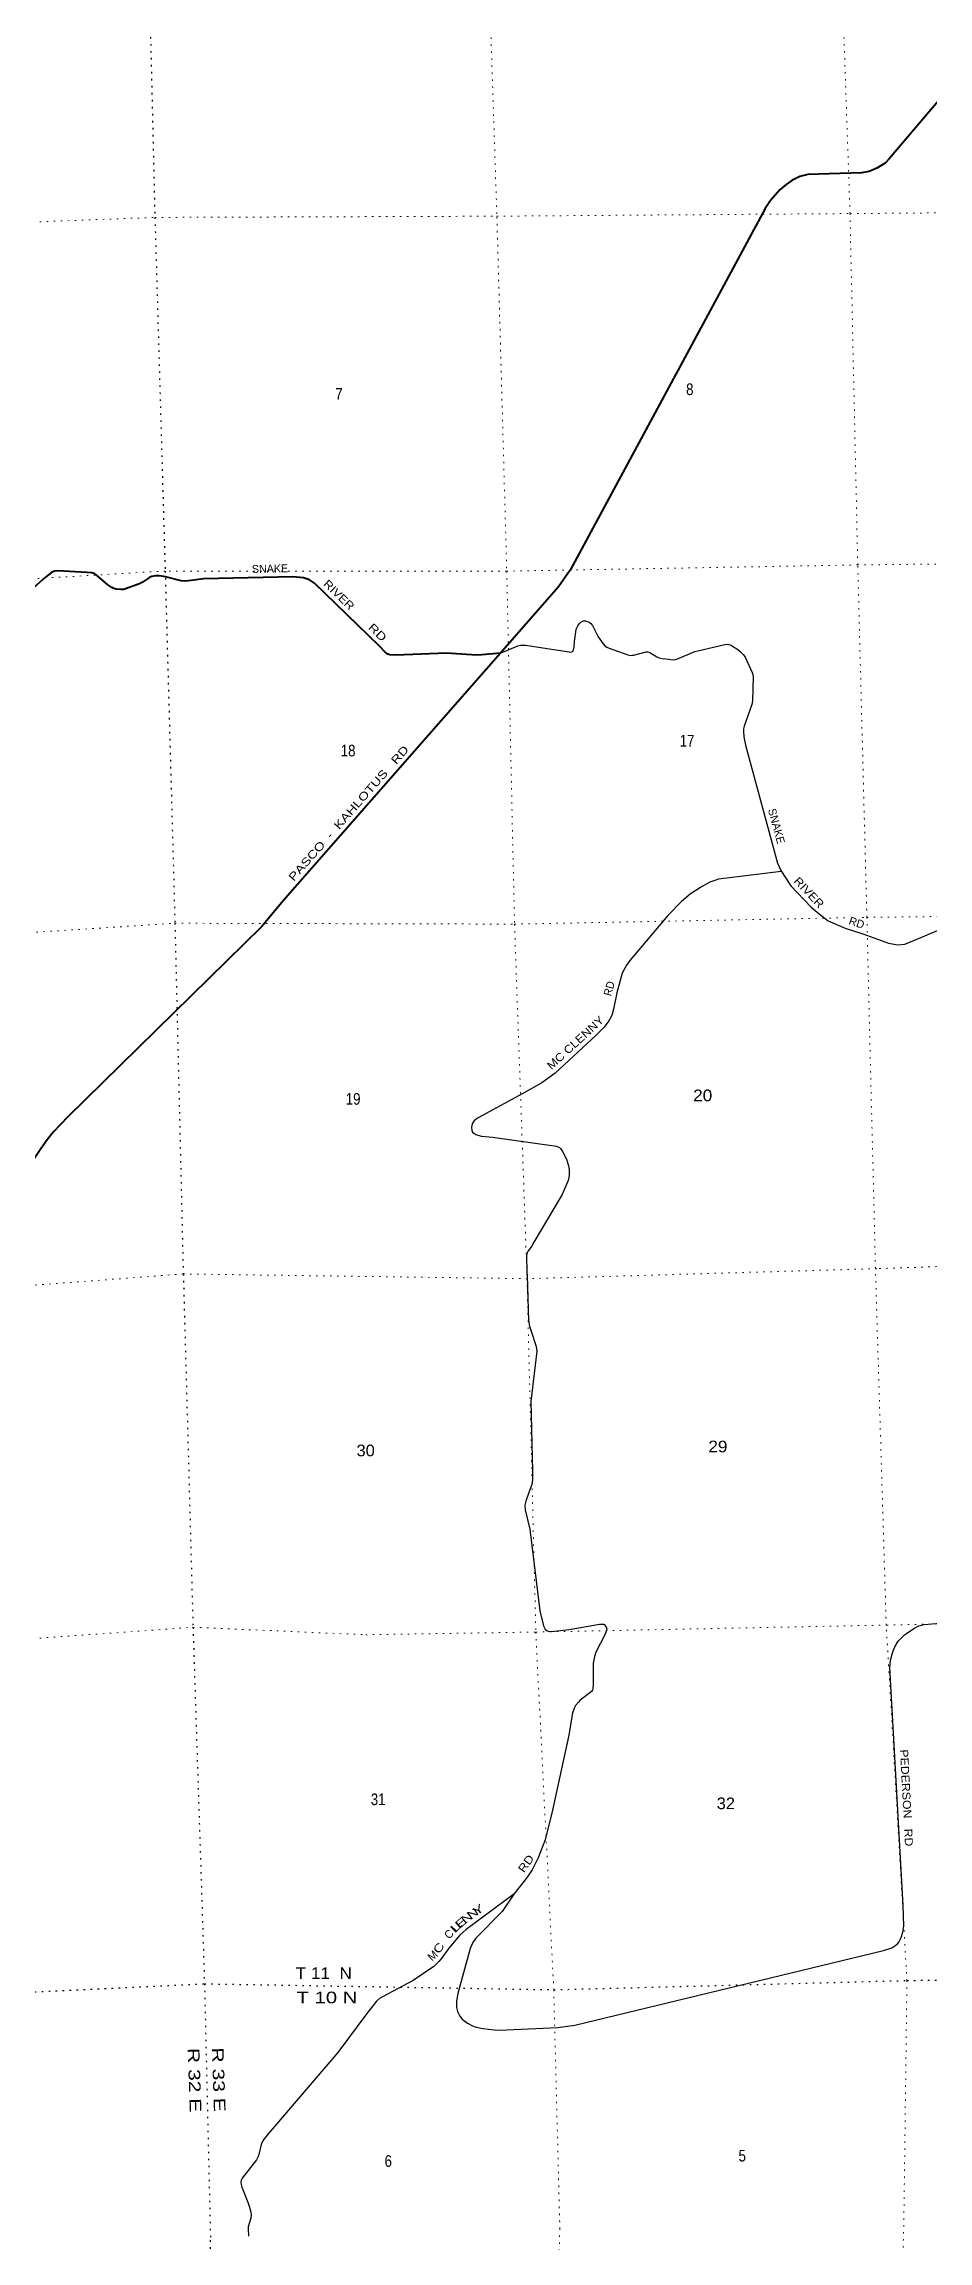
# Model space of a CAD drawing. Header units: feet. Extents: x 505285 to 763886, y -543582 to -353855.
# Drawn here: x 569612 to 582871, y -405035 to -372081 of the extents above; entities that cross this region are included whole.
import ezdxf
from ezdxf.enums import TextEntityAlignment as Align

# ---------------------------------------------------------------- set-up
doc = ezdxf.new("R2010")
doc.units = ezdxf.units.FT
doc.header["$LTSCALE"] = 70
doc.linetypes.add('DOTTED', pattern=[1.5, 0.3, -1.2])
for name, color, linetype, lineweight in [('26', 7, 'Continuous', 40), ('27', 7, 'Continuous', 13), ('29', 7, 'Continuous', 25), ('30', 7, 'Continuous', 13), ('39', 7, 'Continuous', 13), ('6', 7, 'DOTTED', 25), ('7', 7, 'DOTTED', 13)]:
    doc.layers.add(name, color=color, linetype=linetype, lineweight=lineweight)

msp = doc.modelspace()

# ---------------------------------------------------------------- linework, layer by layer
at = {"layer": '26'}
for points in [[(583648.39, -372021.42), (583610.61, -372191.19), (583573.5, -372267.79), (583508.87, -372368.63), (582288.26, -373804.63), (582226.39, -373868.9), (582103.38, -373946.03), (581987.05, -373992.06), (581872.46, -374012.25), (581069.04, -374038.93), (580947.65, -374067.33), (580826.67, -374127.55), (580742.5, -374190.49), (580651.7, -374264.68), (580510.01, -374429.97), (580426.38, -374549.79), (577502.97, -379976.19), (577328.87, -380225.82), (576460.56, -381216.36)], [(576460.56, -381216.36), (576179.86, -381246.03), (576105.39, -381249.22), (575951.1, -381239.86), (575647.74, -381217.51), (574891.6, -381249.22), (574800.24, -381245.33), (574768.52, -381232.11), (574730.91, -381204.74), (574642.5, -381114.75), (573671.92, -380171.13), (573594.06, -380118.52), (573505.35, -380087), (573342.57, -380073.1), (572003.89, -380105.5), (571818.04, -380130.37), (571728.09, -380139.9), (571667.8, -380136.24), (571435.76, -380071.48), (571373.12, -380061.43), (571338.31, -380057.79), (571283.61, -380059.51), (571232.32, -380068.06), (571202.4, -380080.91), (571193.28, -380086.15), (571092.14, -380151.88), (571057.09, -380173.27), (571029.37, -380184.81), (570833.14, -380255.39), (570804.08, -380263.94), (570768.75, -380265.86), (570694.67, -380258.81), (570662.18, -380250.26), (570627.99, -380233.15), (570568.36, -380192.64), (570422.85, -380062.09), (570375.69, -380028.8), (570332.24, -380014.2), (570258.84, -380007.69), (569817.11, -379984.88), (569770.65, -379989.38), (569726.21, -380008.2), (569637.01, -380077.93), (569288.05, -380390.33)], [(576460.56, -381216.36), (573202.02, -384933.62), (572878.96, -385317.7), (569964.15, -388175.77), (569755.26, -388398.16), (569658.69, -388517.52), (569563.24, -388652.27), (569174.64, -389236.86)]]:
    msp.add_lwpolyline(points, dxfattribs=at)
at = {"layer": '29'}
for points in [[(576460.56, -381216.36), (576717.36, -381109.75), (576760.93, -381096.34), (576791.1, -381096.34), (576838.02, -381096.34), (577027.3, -381126.95), (577488.09, -381200.29), (577508.31, -381203.65), (577526.74, -381200.3), (577540.14, -381193.59), (577548.52, -381181.85), (577553.3, -381168.29), (577561.93, -381129.88), (577567.77, -381041.25), (577592.09, -380864.95), (577598.79, -380848.18), (577621.36, -380808.57), (577637.34, -380781.11), (577665.82, -380754.28), (577699.34, -380735.84), (577719.45, -380734.16), (577732.85, -380734.16), (577786.48, -380754.28), (577811.61, -380772.72), (577839.59, -380804.38), (577924.43, -380972.82), (577997.62, -381077.9), (578031.13, -381113.11), (578052.92, -381128.2), (578087.51, -381145.07), (578369.63, -381245.57), (578409.85, -381252.28), (578434.98, -381250.6), (578451.74, -381248.92), (578644.45, -381200.3), (578667.91, -381198.62), (578682.06, -381202.55), (578699.75, -381208.68), (578803.64, -381275.75), (578836.72, -381288.61), (578884.08, -381299.22), (578939.65, -381304.91)], [(578939.65, -381304.91), (579053.85, -381316.61), (579076.79, -381315.99), (579103.6, -381309.28), (579371.71, -381195.27), (579418.66, -381181.63), (579822.49, -381087.95), (579856, -381084.6), (579878.78, -381088.16), (579901.24, -381094.66), (579923.03, -381104.72), (580020.23, -381163.41), (580060.45, -381198.62), (580104.02, -381243.89), (580129.15, -381279.11), (580233.05, -381508.82), (580243.1, -381539), (580249.07, -381578.13), (580238.08, -381934.72), (580230.57, -381990.71), (580115.75, -382313.67), (580105.7, -382355.59), (580103.53, -382390.29), (580109.05, -382471.28), (580131.45, -382600.55), (580615.11, -384366.02), (580664.86, -384480.84), (580813.44, -384707.77), (581117.83, -385030.02), (581238.49, -385130.63), (581372.55, -385231.23), (581626.47, -385341.95), (581891.32, -385428.9), (582277.44, -385566.58), (582418.2, -385593.41), (582524.61, -385581.76), (582728.64, -385499.58), (583013.72, -385378.92)], [(580669.78, -384492.2), (579730.98, -384609.88), (579673.95, -384626.96), (579600.67, -384653.97), (579473.75, -384723.72), (579303.7, -384831.49), (579171.35, -384941.35), (578970.92, -385152.07), (578401.2, -385827.16), (578347.2, -385896.63), (578286.07, -386019.75), (578204.15, -386313.53), (578154.36, -386560.41), (578127.36, -386653.03), (578085.63, -386730.96), (578011.66, -386830.55), (577895.43, -386949.42), (577278.86, -387517.48), (577078.05, -387662.08), (576796.03, -387820.84), (576125.67, -388187.05), (576094.81, -388208.28), (576064.4, -388233.58), (576048.53, -388250.73), (576033.1, -388277.74), (576023.01, -388329.22), (576027.32, -388380.01), (576041.1, -388403.08), (576058.17, -388420.53), (576089.03, -388437.9), (576117.95, -388449.48), (576172.95, -388461.64), (576339.64, -388477.01), (577298.97, -388612.57), (577342.5, -388630.86), (577357.93, -388646.29), (577388.78, -388694.53), (577448.7, -388809.32), (577477.49, -388906.79), (577487.13, -388960.82), (577487.13, -389045.72), (577483.27, -389082.38), (577471.71, -389130.26), (577385.32, -389335.73), (576956.63, -390051.41), (576922.1, -390118.57), (576873.92, -390185.15), (576858.16, -390212.18), (576851.4, -390252.74), (576855.91, -390502.82), (576860.41, -390552.39), (576880.68, -391227.17), (576894.19, -391312.78), (576916.71, -391389.39), (576992.48, -391618.21), (577003.09, -391689.27), (576980.28, -391897.94), (576912.22, -392444.93), (576939.24, -393489.21), (576936.99, -393617.63), (576927.98, -393687.47), (576885.47, -393806.13), (576837.24, -393939.18), (576825.67, -393997.07), (576830.73, -394068.99), (576896.93, -394358.56), (577047.37, -395582.41), (577105.83, -395809.89), (577130.37, -395857.2), (577157.37, -395884.21), (577198.23, -395890.94), (577270.29, -395888.68), (577489.88, -395861.29), (577942.39, -395782.1), (577998.16, -395780.01), (578009.73, -395783.87), (578043.7, -395823.44), (578052.15, -395857.2), (578030.73, -395932.35), (577890.03, -396201.67), (577867.03, -396266.27), (577850.55, -396365.61), (577847.53, -396687.29), (577843.88, -396752.53), (577838.1, -396771.83), (577822.44, -396792.53), (577651.04, -396928.12), (577627.9, -396951.28), (577585.98, -397004.27), (577570.05, -397030.39), (577535.34, -397132.66), (577526.59, -397172.78), (577486.14, -397445.29), (577237.18, -398569.93), (577127.51, -399017.25), (577024.31, -399288.01), (576935.61, -399465.53), (576856.68, -399575.69), (576829.63, -399619.53), (576659.6, -399834.55)], [(576659.6, -399834.55), (576482.54, -400092.84), (576089.07, -400491.95), (576042.03, -400555.16), (576005.27, -400647.1), (575820.82, -401323.12), (575801.01, -401436.8), (575797.37, -401534.39), (575813.41, -401593.23), (575847.64, -401661.83), (575886.67, -401705.72), (575964.94, -401765.79), (576037.77, -401807.96), (576092.3, -401829.5), (576196.19, -401846.28), (576364, -401869.05), (576440.85, -401873.1), (577320.54, -401833.83), (577573.9, -401796.48), (582202.04, -400678.09), (582326.04, -400639.02), (582389.72, -400598.77), (582413.18, -400578.65), (582433.29, -400551.82), (582470.16, -400481.4), (582493.62, -400404.27), (582506.34, -400313.68), (582498.35, -400003.31), (582300.18, -396437.89), (582309.19, -396320.73), (582342.77, -396198.95), (582372.94, -396121.82), (582422.66, -396036.73), (582517.05, -395940.73), (582547.21, -395920.6), (582657.68, -395845.13), (582731.54, -395809.94), (582815.33, -395789.82), (583102.13, -395764.17)], [(576659.6, -399834.55), (575944.4, -400360.87), (575845.52, -400450.63), (575682.56, -400640.18), (575570.28, -400800.82), (575535.57, -400843.27), (575457.91, -400915.91), (575149.33, -401127.68), (574687.06, -401371.98), (574644.64, -401399), (574601.15, -401438.73), (574454.03, -401621.8), (574017.69, -402207.05), (572982.01, -403422.38), (572901.34, -403521.57), (572868.35, -403584.4), (572835.78, -403737.69), (572826.13, -403764.69), (572800.7, -403815.46), (572584.11, -404092.97), (572567.72, -404121.67), (572563.86, -404156.4), (572567.72, -404189.21), (572579.87, -404227.76), (572672.24, -404450.26), (572691.13, -404509.53), (572714.28, -404604.08), (572720.06, -404642.67), (572717.02, -404690.19), (572675.71, -404820.19), (572673.48, -404852.22), (572678.29, -404963.22)]]:
    msp.add_lwpolyline(points, dxfattribs=at)
at = {"layer": '39'}
for points in [[(586454.56, -404617.1), (586259.23, -404991.63), (586065.47, -405244.69), (585909.38, -405296.49), (585824.88, -405287.3), (585785.55, -405356), (585742.92, -405482.99), (585663.89, -405429.55), (585655.87, -405268.93), (585594.37, -405171.12), (585398.85, -405283.59), (585223.36, -405389.82), (585131.11, -405404.82), (585081.04, -405417.38), (584896.97, -405642.22), (584888.09, -405736.72), (584981.36, -405804.08), (584978.62, -405906.55), (584949.8, -406013.31), (585115.57, -406093.99), (585371.4, -406145.64), (585536.2, -406471.4), (585618.76, -406647.34), (585560.7, -406987.42), (585392.44, -407352.71), (585227, -407621.56), (585090.7, -407809.76), (584942.42, -408004.11), (584778.04, -408196.61), (584634.37, -408439.12), (584487.5, -408585.24), (584119.83, -409073.09), (583722.45, -409595.39), (583388.75, -409906.11), (583032.8, -410205.01), (582525.17, -410425.1), (582066.14, -410514.12), (581435.84, -410564.7), (580980.51, -410627.57), (580181.33, -410509.12), (579663.88, -410423.96), (578782.63, -410330.45), (578000.3, -410274.09), (577188.61, -410280.31), (576788.15, -410392.84), (576394.05, -410694.14), (576072.14, -411145.36), (575836.38, -411575.63), (575436.24, -412037.69), (575036.79, -412393.28), (574480.98, -412778.57), (573617.31, -413128.82), (573328.54, -413336.64), (573103.06, -413463.47), (572916.31, -413634.1), (572774.1, -413832.41), (572641.62, -414004.5), (572448.82, -414012.48), (572152.4, -413766.39), (571876.79, -413254.93), (571689.71, -413076.04), (571561.44, -412940.74), (571379.71, -412707.55), (571229.09, -412552.39), (571079.42, -412473.55), (570934.08, -412581.49), (570668.08, -413004.03), (570329.79, -413592.02), (570059.73, -413926.04), (569788.91, -414157.47)], [(583304.91, -404697.97), (583305.37, -404979.37), (583264.22, -405224.87), (583234.49, -405580.72), (582997.49, -406073.27), (582669.65, -406532.59), (582617.06, -406665.71), (582408.2, -406836.56), (582301.51, -406982.28), (582343.97, -407164.65), (582443.48, -407250.02), (582509.2, -407363.85), (582499.47, -407550.77), (582422.76, -407684.13), (582282.05, -407679.53), (582122.53, -407777.57), (581809, -407933.41), (581734.74, -407940.19), (581672.46, -407940.82), (581657.76, -408051.45), (581550.94, -408187.13), (581156.1, -408428.17), (580706.28, -408611.51), (580338.14, -408577.07), (580092.49, -408535.37), (579968.65, -408594.88), (579792.25, -408628.81), (579566.03, -408695.38), (579199.41, -408783.46), (579008.38, -408771.34), (578961.82, -408743.69), (579055.6, -408690.51), (579164.92, -408594.99), (579244.65, -408381.25), (579357.06, -408211.37), (579412.09, -408112.38), (579345.34, -408076.9), (579288.44, -408025.25), (579359.39, -407914.04), (579282.2, -407846.53), (579145.65, -408014.64), (579009.54, -408218.91), (578880.73, -408362.84), (578629.53, -408522.07), (578501.68, -408581.62), (578290.99, -408443.14), (577637.78, -408106.25), (577130.51, -407870.34), (576771.6, -407769.52), (575966.37, -407649.12), (575833.07, -407594.22), (575675.89, -407557.65), (575528.09, -407629.45), (575180.2, -407606.86), (574257.5, -407734.73), (574153.28, -407755.88), (574008.28, -407729.22), (573728.68, -407866.65), (573102.06, -408051.78), (572918.35, -408144.04), (572599.91, -408227.62), (572023.4, -408402.2), (571553.81, -408611.85), (571198.84, -408989.09), (570994.94, -409396.93), (570851.15, -409952.82), (570706.97, -410476.56), (570509.04, -411041.03), (570324.88, -411420.55), (570125.13, -411838.4), (569962.1, -412139.36), (569860.2, -412347.3), (569781.61, -412484.75), (569751.26, -412567.38)]]:
    msp.add_spline(points, degree=3, dxfattribs=at)
at = {"layer": '6'}
for points in [[(570852.78, -359267.77), (570968.1, -364076.3), (571148.6, -369352.73), (571276.57, -374682.96), (571429.81, -379986.31), (571576.46, -385269.75), (571702.4, -390529.67), (571847.51, -395829.23), (572020.1, -401178.27), (572109.41, -404977.38)], [(569473.3, -401296.64), (572020.04, -401176.26), (577257.59, -401265.24), (582554.7, -401127.31), (585899.08, -401080.33)], [(572140.62, -408365.32), (572116.13, -406409.97), (572109.41, -404977.38)]]:
    msp.add_lwpolyline(points, dxfattribs=at)
at = {"layer": '7'}
for points in [[(575948.19, -359136.51), (576086.7, -364070.23), (576231.52, -369359.75), (576405.18, -374676.59), (576552.65, -379988.15), (576669.56, -385282.51), (576857.18, -390596.93), (576988.4, -395900.92), (577257.59, -401265.24), (577349.09, -404846.45)], [(582508.39, -404716.35), (582554.7, -401127.31), (582243.89, -395800.28), (582081.82, -390447.03), (581953.7, -385181.14), (581817, -379895.4), (581700.78, -374625.15), (581519.64, -369326.63), (581382.65, -364030.85), (581250.82, -359006.82)], [(568816.51, -374775.68), (571276.57, -374682.96), (576402.83, -374664.59), (581700.78, -374625.15), (586978.66, -374584.29), (592238.4, -374539.93), (597485.41, -374401.44), (598607.52, -374395.85)], [(596199, -379695.31), (592387.55, -379771.02), (587082.34, -379836.81), (581817, -379895.4), (576552.65, -379988.15), (571429.81, -379986.31), (568949.16, -380131.89)], [(569080.37, -385430.18), (571576.46, -385269.75), (576669.56, -385282.51), (581635.81, -385187.24)], [(581885.55, -385182.45), (581953.7, -385181.14), (587233.06, -385122.14), (592547.19, -385088.26), (597546.95, -384974.89)], [(595309.42, -390291.46), (592718.3, -390316.71), (587407.85, -390270.06), (582101.95, -390450.46), (576863.3, -390600.77), (571702.4, -390529.67), (569211.29, -390716.87)], [(569342.29, -396006.53), (571847.51, -395829.23), (574439.18, -395940.86), (576988.4, -395900.92), (582252.4, -395796.12), (587568.22, -395681.77), (591050.84, -395634.8)], [(577349.09, -404846.45), (577300.9, -406492.35), (577245.35, -407919.77)], [(582456.35, -406793.29), (582460.58, -406496.62), (582508.39, -404716.35)]]:
    msp.add_lwpolyline(points, dxfattribs=at)

# ---------------------------------------------------------------- texts
at = {"layer": '27'}
msp.add_text('SNAKE', height=120, rotation=1.386, dxfattribs=at).set_placement((572731.8, -380017.86))
for s, rotation, width, p in [('RIVER', 315.807, 1.15, (573792.6, -380190.83)), ('RD', 315.807, 1.3, (574465.24, -380844.79)), ('PASCO  -  KAHLOTUS   RD', 48.762, 1.3, (573358.74, -384648.64))]:
    msp.add_text(s, height=120, rotation=rotation, dxfattribs=dict(at, width=width)).set_placement(p)
at = {"layer": '30'}
for s, rotation, p in [('SNAKE', 285.321, (580540.34, -383828.12)), ('RD', 341.825, (581782.8, -385318.64)), ('C', 45.314, (575727.44, -400473.59)), ('M', 43.087, (575481.62, -400797.89))]:
    msp.add_text(s, height=120, rotation=rotation, dxfattribs=at).set_placement(p, align=Align.CENTER)
for s, rotation, width, p in [('RIVER', 313.367, 1.15, (581042.88, -384848.72)), ('RD', 74.419, 0.95, (578146.46, -386264.87)), ('MC CLENNY', 42.655, 1.15, (577623.22, -387105.44)), ('PEDERSON   RD', 272.982, 1.15, (582488.72, -398391.41)), ('RD', 54.378, 1.2, (576890.91, -399407.73)), ('N', 36.35, 1.4, (576080.68, -400172.53)), ('Y', 36.35, 1.55, (576161.62, -400114.11)), ('L', 46.314, 2.05, (575834.29, -400362.19)), ('E', 41.232, 1.7, (575907.03, -400302.53)), ('N', 38.35, 1.45, (575990.51, -400234.34)), ('C', 55.048, 1.35, (575581.18, -400673.28))]:
    msp.add_text(s, height=120, rotation=rotation, dxfattribs=dict(at, width=width)).set_placement(p, align=Align.CENTER)
at = {"layer": '6'}
for s, rotation, width, p in [('T 11  N', 359.921, 1.1, (573386.58, -401104.53)), ('T 10 N', 359.921, 1.3, (573400.23, -401468.73)), ('R 32 E', 271.959, 1.35, (571767.39, -402142.03)), ('R 33 E', 271.959, 1.35, (572129.04, -402134.97))]:
    msp.add_text(s, height=175, rotation=rotation, dxfattribs=dict(at, width=width)).set_placement(p)
at = {"layer": '7'}
for s, width, p in [('7', 0.85, (573980.31, -377418.49)), ('8', 0.85, (579242.48, -377348.07)), ('18', 0.85, (574063.06, -382767.47)), ('17', 0.85, (579146.32, -382618.82)), ('19', 0.85, (574138.53, -387991.29)), ('20', 1.1, (579348.41, -387939.18)), ('30', 1.05, (574300.61, -393264.66)), ('29', 1.1, (579576.52, -393205.32)), ('31', 0.85, (574513.58, -398496.36)), ('32', 1.05, (579702.1, -398557.26)), ('5', 0.85, (580028.69, -403842.6)), ('6', 0.85, (574720.49, -403922.89))]:
    msp.add_text(s, height=175, dxfattribs=dict(at, width=width)).set_placement(p)

doc.saveas('drawing.dxf')
